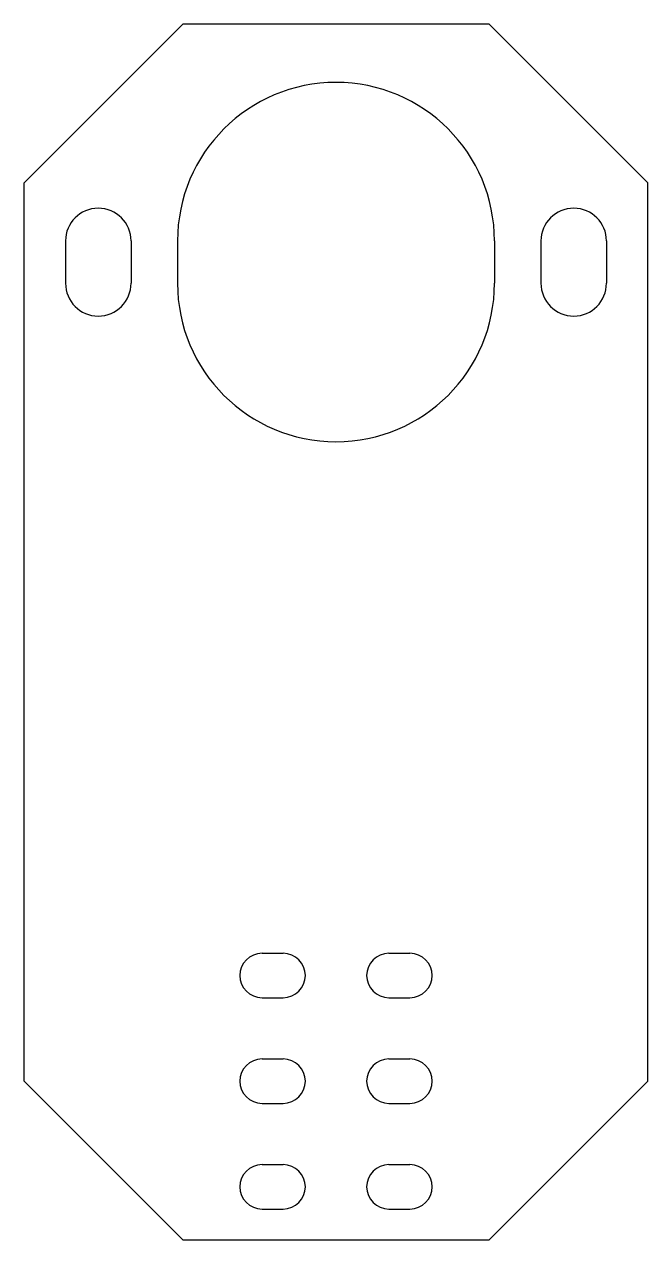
# Model space of a CAD drawing. Header units: millimetres. Extents: x 120 to 180, y 90 to 205.
import ezdxf

# ---------------------------------------------------------------- set-up
doc = ezdxf.new("R2010")
doc.units = ezdxf.units.MM

msp = doc.modelspace()

# ---------------------------------------------------------------- linework, layer by layer
for p, q in [((120.5, 190), (135.5, 205)), ((164.5, 205), (135.5, 205)), ((164.5, 205), (179.5, 190)), ((120.5, 105), (120.5, 190)), ((179.5, 105), (179.5, 190)), ((124.4, 184.5), (124.4, 180.5)), ((130.6, 184.5), (130.6, 180.5)), ((135, 184.5), (135, 180.5)), ((165, 184.5), (165, 180.5)), ((169.4, 184.5), (169.4, 180.5)), ((175.6, 184.5), (175.6, 180.5)), ((143, 117.1), (145, 117.1)), ((155, 117.1), (157, 117.1)), ((143, 112.9), (145, 112.9)), ((155, 112.9), (157, 112.9)), ((143, 107.1), (145, 107.1)), ((155, 107.1), (157, 107.1)), ((120.5, 105), (135.5, 90)), ((164.5, 90), (179.5, 105)), ((143, 102.9), (145, 102.9)), ((155, 102.9), (157, 102.9)), ((143, 97.1), (145, 97.1)), ((155, 97.1), (157, 97.1)), ((143, 92.9), (145, 92.9)), ((155, 92.9), (157, 92.9)), ((135.5, 90), (164.5, 90))]:
    msp.add_line(p, q)
for centre, radius, start, end in [((150, 184.5), 15, 0, 180), ((127.5, 184.5), 3.1, 0, 180), ((172.5, 184.5), 3.1, 0, 180), ((127.5, 180.5), 3.1, 180, 0), ((150, 180.5), 15, 180, 0), ((172.5, 180.5), 3.1, 180, 0), ((143, 115), 2.1, 90, 270), ((145, 115), 2.1, 270, 90), ((155, 115), 2.1, 90, 270), ((157, 115), 2.1, 270, 90), ((143, 105), 2.1, 90, 270), ((145, 105), 2.1, 270, 90), ((155, 105), 2.1, 90, 270), ((157, 105), 2.1, 270, 90), ((143, 95), 2.1, 90, 270), ((145, 95), 2.1, 270, 90), ((155, 95), 2.1, 90, 270), ((157, 95), 2.1, 270, 90)]:
    msp.add_arc(centre, radius, start, end)

doc.saveas('drawing.dxf')
